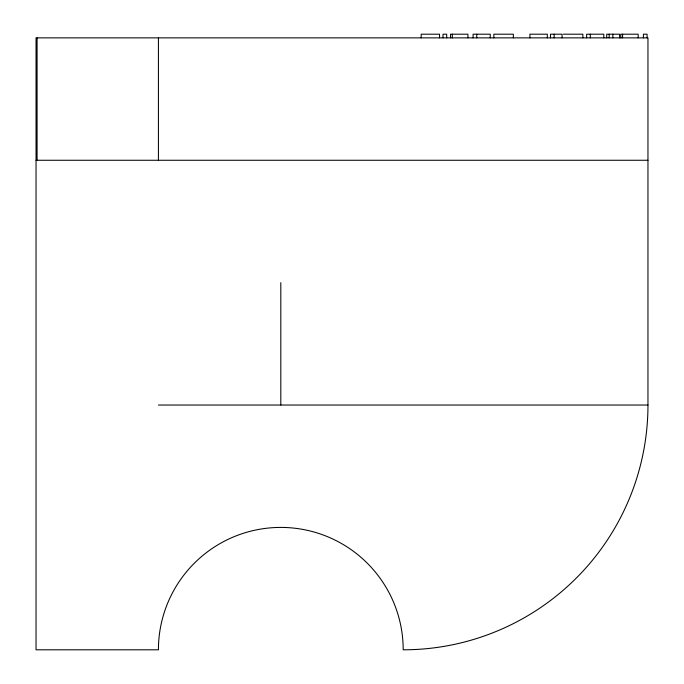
<?xml version="1.0" encoding="UTF-8"?>
<svg xmlns="http://www.w3.org/2000/svg" width="684" height="684" viewBox="0 0 684 684"><rect width="100%" height="100%" fill="white"/><g stroke="black" fill="none" stroke-linecap="round" stroke-linejoin="round"><path stroke-width="1.03" d="M563.368 34.2L582.862 34.2L582.862 37.868M36.038 160.261L647.962 160.261M158.423 405.031L647.962 405.031L647.962 37.868L36.038 37.868L36.038 649.8L158.423 649.8A122.385 122.385 0 0 1 280.808 527.415A122.385 122.385 0 0 1 403.192 649.8A244.769 244.769 0 0 0 647.962 405.031M647.09 37.868L647.09 34.2L643.413 34.2L643.413 37.868M638.181 37.868L638.181 34.2L620.807 34.2L620.807 37.868M622.585 34.2L622.585 37.868M619.619 37.868L619.619 34.2L606.699 34.2L606.699 37.868M612.855 34.2L612.855 37.868M609.179 34.2L609.179 37.868M603.792 37.868L603.792 34.2L586.633 34.2L586.633 37.868M590.309 34.2L590.309 37.868M562.06 37.868L562.06 34.2L550.492 34.2L550.492 37.868M554.16 34.2L554.16 37.868M547.328 37.868L547.328 34.2L529.92 34.2L529.92 37.868M513.351 37.868L513.351 34.2L493.848 34.2L493.848 37.868M490.24 37.868L490.24 34.2L473.08 34.2L473.08 37.868M476.757 34.2L476.757 37.868M467.924 37.868L467.924 34.2L450.551 34.2L450.551 37.868M452.329 34.2L452.329 37.868M446.686 37.868L446.686 34.2L443.01 34.2L443.01 37.868M439.538 37.868L439.538 34.2L421.173 34.2L421.173 37.868M280.808 282.646L280.808 405.031M158.423 37.868L158.423 160.261M37.081 37.868L37.081 160.261"/></g></svg>
